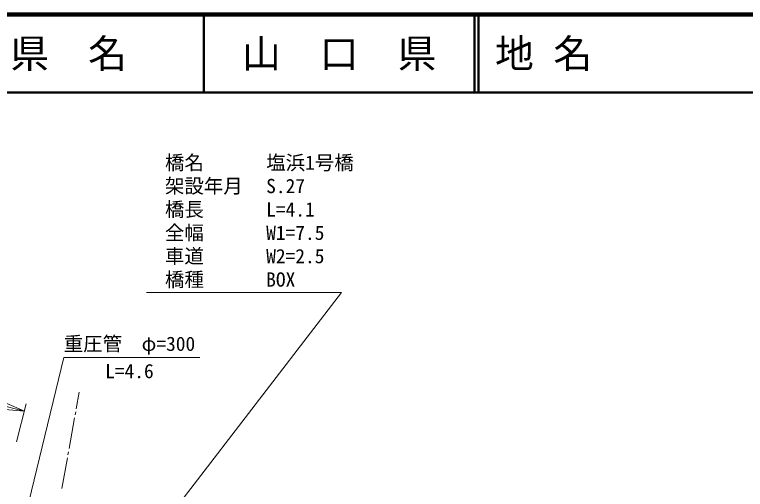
# Model space of a CAD drawing. Units: millimetres, scale not verified. Extents: x 40000 to 680000, y 20000 to 380000.
# Drawn here: x 308692 to 402543, y 319060 to 380000 of the extents above; entities that cross this region are included whole.
import ezdxf
from ezdxf.enums import TextEntityAlignment as Align

# ---------------------------------------------------------------- set-up
doc = ezdxf.new("R2010")
doc.units = ezdxf.units.MM
doc.header["$LTSCALE"] = 1000
for name, color, linetype, lineweight in [('M-BGD', 7, 'Continuous', 13), ('M-STR-HTXT', 7, 'Continuous', 13), ('M-TTL', 2, 'Continuous', 140), ('M-TTL-LINE', 7, 'Continuous', 50), ('S-STR-HTXT', 7, 'Continuous', 13)]:
    doc.layers.add(name, color=color, linetype=linetype, lineweight=lineweight)
doc.layers.add('M-TTL-TXT', color=7, linetype='Continuous')
doc.styles.add('ＭＳ ゴシック', font='')
doc.styles.get('ＭＳ ゴシック').set_extended_font_data('MS Gothic')

# ---------------------------------------------------------------- blocks, each defined once
blk = doc.blocks.new('open_arrow')
at = {"color": 0, "linetype": 'Continuous', "lineweight": -2}
blk.add_lwpolyline([(7.5, 1.25), (0, 0), (7.5, -1.25)], dxfattribs=at)

msp = doc.modelspace()

# ---------------------------------------------------------------- linework, layer by layer
at = {"layer": 'M-BGD'}
for p, q in [((317000, 331555), (316611, 329406)), ((316540, 329012), (316468, 328619)), ((316397, 328225), (315683, 324289)), ((315612, 323896), (315541, 323502)), ((315469, 323109), (314756, 319173))]:
    msp.add_line(p, q, dxfattribs=at)
at = {"layer": 'M-STR-HTXT'}
for p, q in [((257843, 342478), (309944, 329086)), ((308933, 325154), (310193, 330055))]:
    msp.add_line(p, q, dxfattribs=at)
at = {"layer": 'M-TTL'}
msp.add_line((680000, 380000), (40000, 380000), dxfattribs=at)
at = {"layer": 'M-TTL-LINE'}
for p, q in [((333000, 380000), (333000, 370000)), ((367750, 380000), (367750, 370000)), ((368250, 380000), (368250, 370000)), ((40000, 370000), (680000, 370000))]:
    msp.add_line(p, q, dxfattribs=at)
at = {"layer": 'S-STR-HTXT'}
for points in [[(319810, 304208), (350686, 344348), (325642, 344348)], [(306272, 300167), (315000, 336000), (332500, 336000)]]:
    msp.add_lwpolyline(points, dxfattribs=at)

# ---------------------------------------------------------------- block references
at = {"layer": 'M-STR-HTXT', "xscale": 333, "yscale": 333, "rotation": 165.6}
msp.add_blockref('open_arrow', (309944, 329086), dxfattribs=at)

# ---------------------------------------------------------------- texts
at = {"layer": 'M-STR-HTXT', "style": 'ＭＳ ゴシック'}
for s, p in [('橋名', (328000, 361000)), ('塩浜1号橋', (341000, 361000)), ('架設年月', (328000, 358000)), ('S.27', (341000, 358000)), ('橋長', (328000, 355000)), ('L=4.1', (341000, 355000)), ('全幅', (328000, 352000)), ('W1=7.5', (341000, 352000)), ('車道', (328000, 349000)), ('W2=2.5', (341000, 349000)), ('橋種', (328000, 346000)), ('BOX', (341000, 346000))]:
    msp.add_text(s, height=1833, dxfattribs=at).set_placement(p, align=Align.MIDDLE_LEFT)
msp.add_text('L=4.6', height=1833, dxfattribs=at).set_placement((323438, 332781), align=Align.BOTTOM_CENTER)
at = {"layer": 'M-TTL-TXT', "style": 'ＭＳ ゴシック'}
for s, p in [('県\u3000名', (315625, 375000)), ('山\u3000口\u3000県', (350375, 375000))]:
    msp.add_text(s, height=3666, dxfattribs=at).set_placement(p, align=Align.MIDDLE_CENTER)
msp.add_text('地 名', height=3666, dxfattribs=at).set_placement((370380, 375000), align=Align.MIDDLE_LEFT)
at = {"layer": 'S-STR-HTXT', "style": 'ＭＳ ゴシック'}
msp.add_text('重圧管\u3000φ=300', height=1833, dxfattribs=at).set_placement((315000, 337750), align=Align.MIDDLE_LEFT)

doc.saveas('drawing.dxf')
